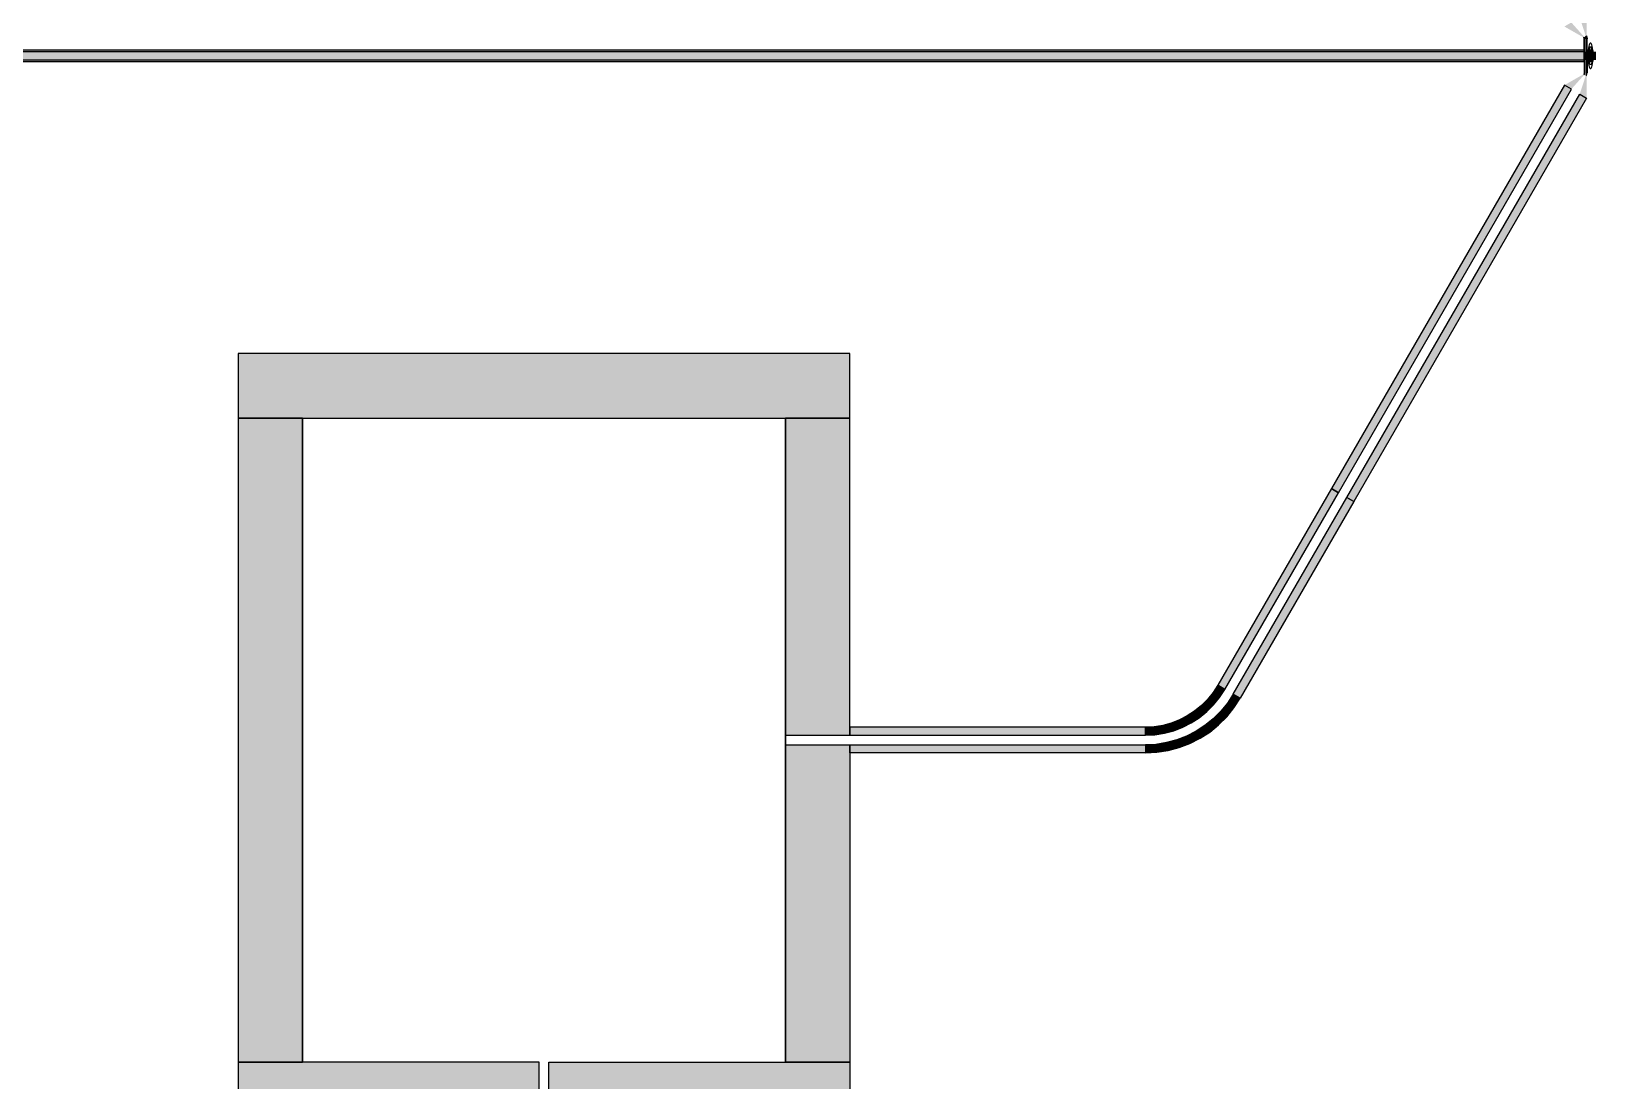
# Model space of a CAD drawing. Extents: x -200 to 7200, y -200 to 2100.
# Drawn here: x 2715.8 to 3201, y 631.7 to 957.6 of the extents above; entities that cross this region are included whole.
import ezdxf

# ---------------------------------------------------------------- set-up
doc = ezdxf.new("R2010")
doc.units = 0
doc.header["$MEASUREMENT"] = 0
doc.layers.get('0').update_dxf_attribs({"linetype": 'CONTINUOUS'})
doc.layers.add('GAP', color=1, linetype='CONTINUOUS')
doc.layers.add('PIN', color=2, linetype='CONTINUOUS')

# ---------------------------------------------------------------- blocks, each defined once
blk = doc.blocks.new('R2C1BGAP')
for points in [[(629.5, 948.25), (3198, 948.25), (3198, 951.75), (629.5, 951.75), (629.5, 948.25)], [(3198, 948.25), (3198.25, 948.25), (3198.25, 951.75), (3198, 951.75), (3198, 948.25)], [(3200.75, 950), (3200.73, 950.83), (3200.69, 951.63), (3200.61, 952.35), (3200.5, 952.97), (3200.38, 953.46), (3200.23, 953.8), (3200.08, 953.98), (3199.92, 953.98), (3199.77, 953.8), (3199.62, 953.46), (3199.5, 952.97), (3199.39, 952.35), (3199.31, 951.63), (3199.27, 950.83), (3199.25, 950), (3199.27, 949.17), (3199.31, 948.37), (3199.39, 947.65), (3199.5, 947.03), (3199.62, 946.54), (3199.77, 946.2), (3199.92, 946.02), (3200.08, 946.02), (3200.23, 946.2), (3200.38, 946.54), (3200.5, 947.03), (3200.61, 947.65), (3200.69, 948.37), (3200.73, 949.17), (3200.75, 950)], [(3199.5, 948.25), (3200.5, 948.25), (3200.5, 951.75), (3199.5, 951.75), (3199.5, 948.25)]]:
    blk.add_lwpolyline(points)
for points in [[(629.5, 948.25), (3198, 948.25), (629.5, 951.75), (3198, 951.75)], [(3198, 948.25), (3198.25, 948.25), (3198, 951.75), (3198.25, 951.75)], [(3198.25, 950), (3199, 950), (3198.25, 951.25), (3199, 951.25)], [(3199, 950), (3199.5, 950), (3199, 951.75), (3199.5, 951.75)], [(3199.5, 948.25), (3200.5, 948.25), (3199.5, 951.75), (3200.5, 951.75)], [(3200.5, 950), (3201, 950), (3200.5, 951.75), (3201, 951.75)], [(3201, 950), (3201.75, 950), (3201, 951.25), (3201.75, 951.25)], [(3198.25, 950), (3199, 950), (3198.25, 948.75), (3199, 948.75)], [(3199, 950), (3199.5, 950), (3199, 948.25), (3199.5, 948.25)], [(3200.5, 950), (3201, 950), (3200.5, 948.25), (3201, 948.25)], [(3201, 950), (3201.75, 950), (3201, 948.75), (3201.75, 948.75)]]:
    blk.add_solid(points)
blk = doc.blocks.new('R2C1BPIN')
for points in [[(629.5, 948.75), (3198, 948.75), (3198, 951.25), (629.5, 951.25), (629.5, 948.75)], [(3200.6, 950.35), (3200.57, 950.87), (3200.52, 951.35), (3200.46, 951.78), (3200.37, 952.15), (3200.28, 952.44), (3200.17, 952.64), (3200.06, 952.74), (3199.94, 952.74), (3199.83, 952.64), (3199.72, 952.44), (3199.63, 952.15), (3199.54, 951.78), (3199.48, 951.35), (3199.43, 950.87), (3199.4, 950.35), (3199.68, 950.35), (3199.69, 950.64), (3199.72, 950.92), (3199.76, 951.16), (3199.8, 951.37), (3199.86, 951.53), (3199.91, 951.64), (3199.97, 951.69), (3200.03, 951.69), (3200.09, 951.64), (3200.14, 951.53), (3200.2, 951.37), (3200.24, 951.16), (3200.28, 950.92), (3200.31, 950.64), (3200.32, 950.35), (3200.6, 950.35)], [(3200.16, 950), (3200.16, 950.26), (3200.15, 950.51), (3200.13, 950.73), (3200.11, 950.93), (3200.08, 951.08), (3200.05, 951.19), (3200.02, 951.24), (3199.98, 951.24), (3199.95, 951.19), (3199.92, 951.08), (3199.89, 950.93), (3199.87, 950.73), (3199.85, 950.51), (3199.84, 950.26), (3199.84, 950), (3199.84, 949.74), (3199.85, 949.49), (3199.87, 949.27), (3199.89, 949.07), (3199.92, 948.92), (3199.95, 948.81), (3199.98, 948.76), (3200.02, 948.76), (3200.05, 948.81), (3200.08, 948.92), (3200.11, 949.07), (3200.13, 949.27), (3200.15, 949.49), (3200.16, 949.74), (3200.16, 950)], [(3198, 949.9), (3198.25, 949.9), (3198.25, 950.1), (3198, 950.1), (3198, 949.9)], [(3200.6, 949.65), (3200.57, 949.13), (3200.52, 948.65), (3200.46, 948.22), (3200.37, 947.85), (3200.28, 947.56), (3200.17, 947.36), (3200.06, 947.26), (3199.94, 947.26), (3199.83, 947.36), (3199.72, 947.56), (3199.63, 947.85), (3199.54, 948.22), (3199.48, 948.65), (3199.43, 949.13), (3199.4, 949.65), (3199.68, 949.65), (3199.69, 949.36), (3199.72, 949.08), (3199.76, 948.84), (3199.8, 948.63), (3199.86, 948.47), (3199.91, 948.36), (3199.97, 948.31), (3200.03, 948.31), (3200.09, 948.36), (3200.14, 948.47), (3200.2, 948.63), (3200.24, 948.84), (3200.28, 949.08), (3200.31, 949.36), (3200.32, 949.65), (3200.6, 949.65)], [(3199.5, 949.9), (3200.5, 949.9), (3200.5, 950.1), (3199.5, 950.1), (3199.5, 949.9)]]:
    blk.add_lwpolyline(points)
for points in [[(629.5, 948.75), (3198, 948.75), (629.5, 951.25), (3198, 951.25)], [(3199, 950.35), (3199.5, 950.35), (3199, 951.25), (3199.5, 951.25)], [(3200.5, 950.35), (3201, 950.35), (3200.5, 951.25), (3201, 951.25)], [(3198, 949.9), (3198.25, 949.9), (3198, 950.1), (3198.25, 950.1)], [(3198.25, 950.35), (3199, 950.35), (3198.25, 950.9), (3199, 950.9)], [(3198.25, 950), (3199, 950), (3198.25, 950.1), (3199, 950.1)], [(3198.25, 950), (3199, 950), (3198.25, 949.9), (3199, 949.9)], [(3198.25, 949.65), (3199, 949.65), (3198.25, 949.1), (3199, 949.1)], [(3199, 950), (3199.5, 950), (3199, 950.1), (3199.5, 950.1)], [(3199, 950), (3199.5, 950), (3199, 949.9), (3199.5, 949.9)], [(3199, 949.65), (3199.5, 949.65), (3199, 948.75), (3199.5, 948.75)], [(3199.5, 949.9), (3200.5, 949.9), (3199.5, 950.1), (3200.5, 950.1)], [(3200.5, 950), (3201, 950), (3200.5, 950.1), (3201, 950.1)], [(3200.5, 950), (3201, 950), (3200.5, 949.9), (3201, 949.9)], [(3200.5, 949.65), (3201, 949.65), (3200.5, 948.75), (3201, 948.75)], [(3201, 950.35), (3201.75, 950.35), (3201, 950.9), (3201.75, 950.9)], [(3201, 950), (3201.75, 950), (3201, 950.1), (3201.75, 950.1)], [(3201, 950), (3201.75, 950), (3201, 949.9), (3201.75, 949.9)], [(3201, 949.65), (3201.75, 949.65), (3201, 949.1), (3201.75, 949.1)]]:
    blk.add_solid(points)
blk = doc.blocks.new('R2C1B')
for points in [[(3198.77, 956.16), (3199, 955.31), (3198.75, 955.31), (3198.56, 956.04), (3198.77, 956.16)], [(3198.12, 955.79), (3198.25, 955.31), (3198, 955.31), (3197.91, 955.66), (3198.12, 955.79)], [(3198.25, 955.31), (3198.25, 951.25), (3198, 951.25), (3198, 955.31), (3198.25, 955.31)], [(3198.75, 955.31), (3198.75, 951.25), (3199, 951.25), (3199, 955.31), (3198.75, 955.31)], [(3198.25, 944.69), (3198.25, 948.75), (3198, 948.75), (3198, 944.69), (3198.25, 944.69)], [(3198.75, 944.69), (3198.75, 948.75), (3199, 948.75), (3199, 944.69), (3198.75, 944.69)], [(3198.12, 944.21), (3198.25, 944.69), (3198, 944.69), (3197.91, 944.34), (3198.12, 944.21)], [(3198.77, 943.84), (3199, 944.69), (3198.75, 944.69), (3198.56, 943.96), (3198.77, 943.84)], [(3121.69, 814.33), (3194.04, 939.64), (3191.88, 940.89), (3119.53, 815.58), (3121.69, 814.33)], [(3124.29, 812.83), (3196.64, 938.14), (3198.8, 936.89), (3126.45, 811.58), (3124.29, 812.83)], [(2970, 837.5), (2970, 857.5), (2780, 857.5), (2780, 837.5), (2970, 837.5)], [(2780, 637.5), (2800, 637.5), (2800, 837.5), (2780, 837.5), (2780, 637.5)], [(2800, 637.5), (2800, 837.5), (2800, 837.5), (2800, 637.5), (2800, 637.5)], [(2950, 637.5), (2950, 837.5), (2950, 837.5), (2950, 637.5), (2950, 637.5)], [(2950, 739), (2970, 739), (2970, 837.5), (2950, 837.5), (2950, 739)], [(3086.43, 753.25), (3121.69, 814.33), (3119.53, 815.58), (3084.26, 754.5), (3086.43, 753.25)], [(3089.02, 751.75), (3124.29, 812.83), (3126.45, 811.58), (3091.19, 750.5), (3089.02, 751.75)], [(3061.74, 739), (3064.72, 739.16), (3067.67, 739.62), (3070.55, 740.39), (3073.34, 741.46), (3075.99, 742.82), (3078.5, 744.44), (3080.81, 746.32), (3082.92, 748.43), (3084.8, 750.75), (3086.43, 753.25), (3084.26, 754.5), (3082.78, 752.22), (3081.07, 750.1), (3079.14, 748.18), (3077.03, 746.47), (3074.74, 744.98), (3072.32, 743.75), (3069.78, 742.77), (3067.15, 742.07), (3064.46, 741.64), (3061.74, 741.5), (3061.74, 739)], [(3061.74, 733.5), (3065.3, 733.69), (3068.81, 734.24), (3072.25, 735.16), (3075.57, 736.44), (3078.74, 738.06), (3081.73, 739.99), (3084.49, 742.23), (3087.01, 744.75), (3089.25, 747.52), (3091.19, 750.5), (3089.02, 751.75), (3087.23, 748.98), (3085.15, 746.42), (3082.82, 744.09), (3080.26, 742.02), (3077.49, 740.22), (3074.56, 738.72), (3071.48, 737.54), (3068.29, 736.69), (3065.04, 736.17), (3061.74, 736), (3061.74, 733.5)], [(2970, 739), (3061.74, 739), (3061.74, 741.5), (2970, 741.5), (2970, 739)], [(2950, 736), (2970, 736), (2970, 637.5), (2950, 637.5), (2950, 736)], [(2970, 736), (3061.74, 736), (3061.74, 733.5), (2970, 733.5), (2970, 736)], [(2873.5, 617.5), (2873.5, 637.5), (2780, 637.5), (2780, 617.5), (2873.5, 617.5)], [(2876.5, 617.5), (2876.5, 637.5), (2970, 637.5), (2970, 617.5), (2876.5, 617.5)]]:
    blk.add_lwpolyline(points)
for points in [[(3196.64, 961.86), (3198.56, 956.04), (3198.8, 963.11), (3198.77, 956.16)], [(3194.04, 960.36), (3198.12, 955.79), (3191.88, 959.11), (3197.91, 955.66)], [(3198.56, 956.04), (3198.77, 956.16), (3198.75, 955.31), (3199, 955.31)], [(3197.91, 955.66), (3198.12, 955.79), (3198, 955.31), (3198.25, 955.31)], [(3198.25, 955.31), (3198.25, 951.25), (3198, 955.31), (3198, 951.25)], [(3198.75, 955.31), (3198.75, 951.25), (3199, 955.31), (3199, 951.25)], [(3198.25, 944.69), (3198.25, 948.75), (3198, 944.69), (3198, 948.75)], [(3198.75, 944.69), (3198.75, 948.75), (3199, 944.69), (3199, 948.75)], [(3194.04, 939.64), (3198.12, 944.21), (3191.88, 940.89), (3197.91, 944.34)], [(3196.64, 938.14), (3198.56, 943.96), (3198.8, 936.89), (3198.77, 943.84)], [(3197.91, 944.34), (3198.12, 944.21), (3198, 944.69), (3198.25, 944.69)], [(3198.56, 943.96), (3198.77, 943.84), (3198.75, 944.69), (3199, 944.69)], [(3121.69, 814.33), (3194.04, 939.64), (3119.53, 815.58), (3191.88, 940.89)], [(3124.29, 812.83), (3196.64, 938.14), (3126.45, 811.58), (3198.8, 936.89)], [(2970, 837.5), (2970, 857.5), (2780, 837.5), (2780, 857.5)], [(2780, 637.5), (2800, 637.5), (2780, 837.5), (2800, 837.5)], [(2800, 637.5), (2800, 837.5), (2800, 637.5), (2800, 837.5)], [(2950, 637.5), (2950, 837.5), (2950, 637.5), (2950, 837.5)], [(2950, 739), (2970, 739), (2950, 837.5), (2970, 837.5)], [(3086.43, 753.25), (3121.69, 814.33), (3084.26, 754.5), (3119.53, 815.58)], [(3089.02, 751.75), (3124.29, 812.83), (3091.19, 750.5), (3126.45, 811.58)], [(3081.07, 750.1), (3082.92, 748.43), (3082.78, 752.22), (3084.8, 750.75)], [(3082.78, 752.22), (3084.8, 750.75), (3084.26, 754.5), (3086.43, 753.25)], [(3077.03, 746.47), (3078.5, 744.44), (3079.14, 748.18), (3080.81, 746.32)], [(3079.14, 748.18), (3080.81, 746.32), (3081.07, 750.1), (3082.92, 748.43)], [(3085.15, 746.42), (3087.01, 744.75), (3087.23, 748.98), (3089.25, 747.52)], [(3087.23, 748.98), (3089.25, 747.52), (3089.02, 751.75), (3091.19, 750.5)], [(3067.15, 742.07), (3067.67, 739.62), (3069.78, 742.77), (3070.55, 740.39)], [(3069.78, 742.77), (3070.55, 740.39), (3072.32, 743.75), (3073.34, 741.46)], [(3072.32, 743.75), (3073.34, 741.46), (3074.74, 744.98), (3075.99, 742.82)], [(3074.74, 744.98), (3075.99, 742.82), (3077.03, 746.47), (3078.5, 744.44)], [(3080.26, 742.02), (3081.73, 739.99), (3082.82, 744.09), (3084.49, 742.23)], [(3082.82, 744.09), (3084.49, 742.23), (3085.15, 746.42), (3087.01, 744.75)], [(2970, 739), (3061.74, 739), (2970, 741.5), (3061.74, 741.5)], [(3061.74, 741.5), (3061.74, 739), (3064.46, 741.64), (3064.72, 739.16)], [(3064.46, 741.64), (3064.72, 739.16), (3067.15, 742.07), (3067.67, 739.62)], [(3071.48, 737.54), (3072.25, 735.16), (3074.56, 738.72), (3075.57, 736.44)], [(3074.56, 738.72), (3075.57, 736.44), (3077.49, 740.22), (3078.74, 738.06)], [(3077.49, 740.22), (3078.74, 738.06), (3080.26, 742.02), (3081.73, 739.99)], [(2950, 736), (2970, 736), (2950, 637.5), (2970, 637.5)], [(2970, 736), (3061.74, 736), (2970, 733.5), (3061.74, 733.5)], [(3061.74, 736), (3061.74, 733.5), (3065.04, 736.17), (3065.3, 733.69)], [(3065.04, 736.17), (3065.3, 733.69), (3068.29, 736.69), (3068.81, 734.24)], [(3068.29, 736.69), (3068.81, 734.24), (3071.48, 737.54), (3072.25, 735.16)], [(2873.5, 617.5), (2873.5, 637.5), (2780, 617.5), (2780, 637.5)], [(2876.5, 617.5), (2876.5, 637.5), (2970, 617.5), (2970, 637.5)]]:
    blk.add_solid(points)

msp = doc.modelspace()

# ---------------------------------------------------------------- block references
msp.add_blockref('R2C1B', (0, 0))
at = {"layer": 'GAP'}
msp.add_blockref('R2C1BGAP', (0, 0), dxfattribs=at)
at = {"layer": 'PIN'}
msp.add_blockref('R2C1BPIN', (0, 0), dxfattribs=at)

doc.saveas('drawing.dxf')
